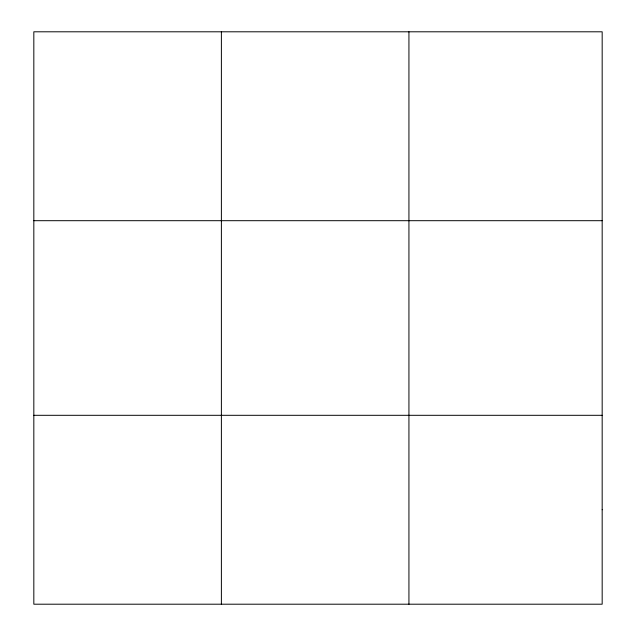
<?xml version="1.0" encoding="UTF-8"?>
<svg xmlns="http://www.w3.org/2000/svg" width="636" height="636" viewBox="0 0 636 636"><rect width="100%" height="100%" fill="white"/><g stroke="black" fill="none" stroke-linecap="round" stroke-linejoin="round"><path stroke-width="0.95" d="M221.384 604.2L221.384 31.8M408.932 604.2L408.932 31.8M33.827 220.692L602.173 220.692M33.827 415.308L602.173 415.308M602.173 509.754L602.173 604.2L33.827 604.2L33.827 31.8L602.173 31.8L602.173 509.754"/></g></svg>
